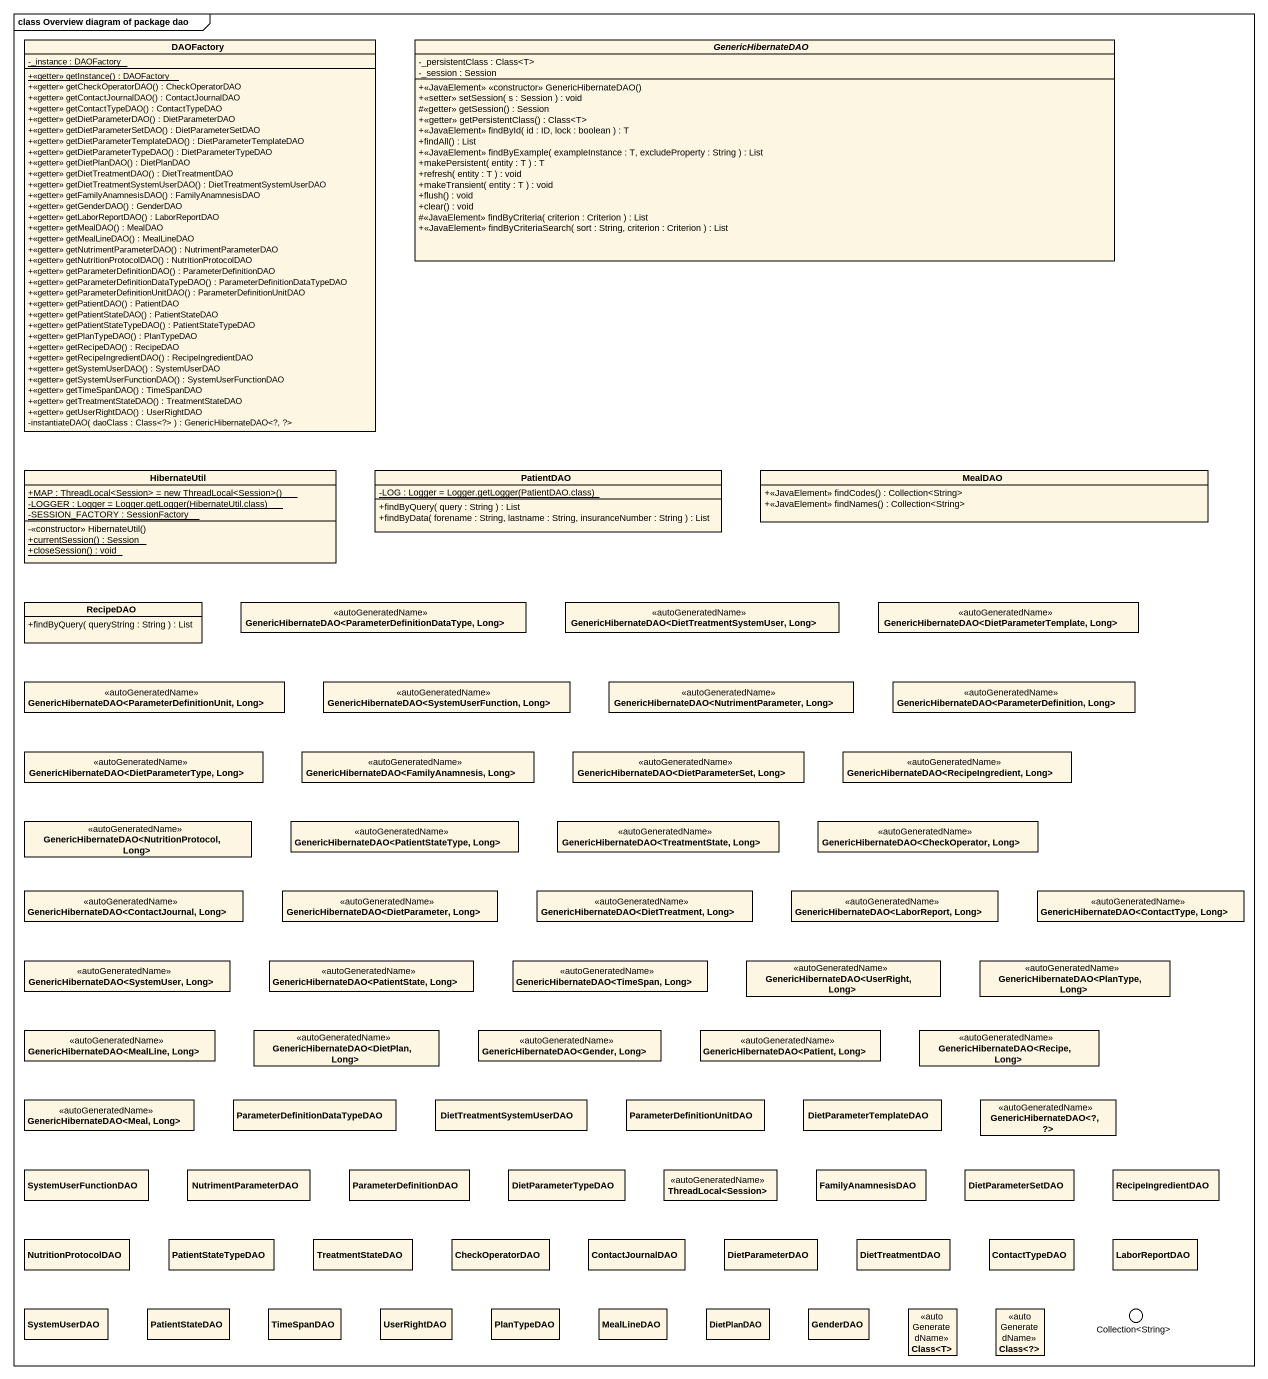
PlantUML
@startuml
mainframe class Overview diagram of package dao
allowmixing
hide circle
hide empty members
skinparam classAttributeIconSize 0
class DAOFactory {
  {static} -_instance : DAOFactory
  {static} +<<getter>> getInstance() : DAOFactory
  +<<getter>> getCheckOperatorDAO() : CheckOperatorDAO
  +<<getter>> getContactJournalDAO() : ContactJournalDAO
  +<<getter>> getContactTypeDAO() : ContactTypeDAO
  +<<getter>> getDietParameterDAO() : DietParameterDAO
  +<<getter>> getDietParameterSetDAO() : DietParameterSetDAO
  +<<getter>> getDietParameterTemplateDAO() : DietParameterTemplateDAO
  +<<getter>> getDietParameterTypeDAO() : DietParameterTypeDAO
  +<<getter>> getDietPlanDAO() : DietPlanDAO
  +<<getter>> getDietTreatmentDAO() : DietTreatmentDAO
  +<<getter>> getDietTreatmentSystemUserDAO() : DietTreatmentSystemUserDAO
  +<<getter>> getFamilyAnamnesisDAO() : FamilyAnamnesisDAO
  +<<getter>> getGenderDAO() : GenderDAO
  +<<getter>> getLaborReportDAO() : LaborReportDAO
  +<<getter>> getMealDAO() : MealDAO
  +<<getter>> getMealLineDAO() : MealLineDAO
  +<<getter>> getNutrimentParameterDAO() : NutrimentParameterDAO
  +<<getter>> getNutritionProtocolDAO() : NutritionProtocolDAO
  +<<getter>> getParameterDefinitionDAO() : ParameterDefinitionDAO
  +<<getter>> getParameterDefinitionDataTypeDAO() : ParameterDefinitionDataTypeDAO
  +<<getter>> getParameterDefinitionUnitDAO() : ParameterDefinitionUnitDAO
  +<<getter>> getPatientDAO() : PatientDAO
  +<<getter>> getPatientStateDAO() : PatientStateDAO
  +<<getter>> getPatientStateTypeDAO() : PatientStateTypeDAO
  +<<getter>> getPlanTypeDAO() : PlanTypeDAO
  +<<getter>> getRecipeDAO() : RecipeDAO
  +<<getter>> getRecipeIngredientDAO() : RecipeIngredientDAO
  +<<getter>> getSystemUserDAO() : SystemUserDAO
  +<<getter>> getSystemUserFunctionDAO() : SystemUserFunctionDAO
  +<<getter>> getTimeSpanDAO() : TimeSpanDAO
  +<<getter>> getTreatmentStateDAO() : TreatmentStateDAO
  +<<getter>> getUserRightDAO() : UserRightDAO
  -instantiateDAO( daoClass : Class<?> ) : GenericHibernateDAO<?, ?>
}
abstract class GenericHibernateDAO {
  -_persistentClass : Class<T>
  -_session : Session
  +<<JavaElement>> <<constructor>> GenericHibernateDAO()
  +<<setter>> setSession( s : Session ) : void
  #<<getter>> getSession() : Session
  +<<getter>> getPersistentClass() : Class<T>
  +<<JavaElement>> findById( id : ID, lock : boolean ) : T
  +findAll() : List
  +<<JavaElement>> findByExample( exampleInstance : T, excludeProperty : String ) : List
  +makePersistent( entity : T ) : T
  +refresh( entity : T ) : void
  +makeTransient( entity : T ) : void
  +flush() : void
  +clear() : void
  #<<JavaElement>> findByCriteria( criterion : Criterion ) : List
  +<<JavaElement>> findByCriteriaSearch( sort : String, criterion : Criterion ) : List
}
class HibernateUtil {
  {static} {field} +MAP : ThreadLocal<Session> = new ThreadLocal<Session>()
  {static} {field} -LOGGER : Logger = Logger.getLogger(HibernateUtil.class)
  {static} -SESSION_FACTORY : SessionFactory
  -<<constructor>> HibernateUtil()
  {static} +currentSession() : Session
  {static} +closeSession() : void
}
class PatientDAO {
  {static} {field} -LOG : Logger = Logger.getLogger(PatientDAO.class)
  +findByQuery( query : String ) : List
  +findByData( forename : String, lastname : String, insuranceNumber : String ) : List
}
class MealDAO {
  +<<JavaElement>> findCodes() : Collection<String>
  +<<JavaElement>> findNames() : Collection<String>
}
class RecipeDAO {
  +findByQuery( queryString : String ) : List
}
class "GenericHibernateDAO<ParameterDefinitionDataType, Long>" as GenericHibernateDAO_2 <<autoGeneratedName>>
class "GenericHibernateDAO<DietTreatmentSystemUser, Long>" as GenericHibernateDAO_3 <<autoGeneratedName>>
class "GenericHibernateDAO<DietParameterTemplate, Long>" as GenericHibernateDAO_4 <<autoGeneratedName>>
class "GenericHibernateDAO<ParameterDefinitionUnit, Long>" as GenericHibernateDAO_5 <<autoGeneratedName>>
class "GenericHibernateDAO<SystemUserFunction, Long>" as GenericHibernateDAO_6 <<autoGeneratedName>>
class "GenericHibernateDAO<NutrimentParameter, Long>" as GenericHibernateDAO_7 <<autoGeneratedName>>
class "GenericHibernateDAO<ParameterDefinition, Long>" as GenericHibernateDAO_8 <<autoGeneratedName>>
class "GenericHibernateDAO<DietParameterType, Long>" as GenericHibernateDAO_9 <<autoGeneratedName>>
class "GenericHibernateDAO<FamilyAnamnesis, Long>" as GenericHibernateDAO_10 <<autoGeneratedName>>
class "GenericHibernateDAO<DietParameterSet, Long>" as GenericHibernateDAO_11 <<autoGeneratedName>>
class "GenericHibernateDAO<RecipeIngredient, Long>" as GenericHibernateDAO_12 <<autoGeneratedName>>
class "GenericHibernateDAO<NutritionProtocol, Long>" as GenericHibernateDAO_13 <<autoGeneratedName>>
class "GenericHibernateDAO<PatientStateType, Long>" as GenericHibernateDAO_14 <<autoGeneratedName>>
class "GenericHibernateDAO<TreatmentState, Long>" as GenericHibernateDAO_15 <<autoGeneratedName>>
class "GenericHibernateDAO<CheckOperator, Long>" as GenericHibernateDAO_16 <<autoGeneratedName>>
class "GenericHibernateDAO<ContactJournal, Long>" as GenericHibernateDAO_17 <<autoGeneratedName>>
class "GenericHibernateDAO<DietParameter, Long>" as GenericHibernateDAO_18 <<autoGeneratedName>>
class "GenericHibernateDAO<DietTreatment, Long>" as GenericHibernateDAO_19 <<autoGeneratedName>>
class "GenericHibernateDAO<LaborReport, Long>" as GenericHibernateDAO_20 <<autoGeneratedName>>
class "GenericHibernateDAO<ContactType, Long>" as GenericHibernateDAO_21 <<autoGeneratedName>>
class "GenericHibernateDAO<SystemUser, Long>" as GenericHibernateDAO_22 <<autoGeneratedName>>
class "GenericHibernateDAO<PatientState, Long>" as GenericHibernateDAO_23 <<autoGeneratedName>>
class "GenericHibernateDAO<TimeSpan, Long>" as GenericHibernateDAO_24 <<autoGeneratedName>>
class "GenericHibernateDAO<UserRight, Long>" as GenericHibernateDAO_25 <<autoGeneratedName>>
class "GenericHibernateDAO<PlanType, Long>" as GenericHibernateDAO_26 <<autoGeneratedName>>
class "GenericHibernateDAO<MealLine, Long>" as GenericHibernateDAO_27 <<autoGeneratedName>>
class "GenericHibernateDAO<DietPlan, Long>" as GenericHibernateDAO_28 <<autoGeneratedName>>
class "GenericHibernateDAO<Gender, Long>" as GenericHibernateDAO_Gender <<autoGeneratedName>>
class "GenericHibernateDAO<Patient, Long>" as GenericHibernateDAO_Patient <<autoGeneratedName>>
class "GenericHibernateDAO<Recipe, Long>" as GenericHibernateDAO_Recipe <<autoGeneratedName>>
class "GenericHibernateDAO<Meal, Long>" as GenericHibernateDAO_Meal <<autoGeneratedName>>
class "ParameterDefinitionDataTypeDAO" as ParameterDefinitionDataTypeD
class DietTreatmentSystemUserDAO
class ParameterDefinitionUnitDAO
class DietParameterTemplateDAO
class "GenericHibernateDAO<?, ?>" as GenericHibernateDAO_29 <<autoGeneratedName>>
class SystemUserFunctionDAO
class NutrimentParameterDAO
class ParameterDefinitionDAO
class DietParameterTypeDAO
class "ThreadLocal<Session>" as ThreadLocal_Session <<autoGeneratedName>>
class FamilyAnamnesisDAO
class DietParameterSetDAO
class RecipeIngredientDAO
class NutritionProtocolDAO
class PatientStateTypeDAO
class TreatmentStateDAO
class CheckOperatorDAO
class ContactJournalDAO
class DietParameterDAO
class DietTreatmentDAO
class ContactTypeDAO
class LaborReportDAO
class SystemUserDAO
class PatientStateDAO
class TimeSpanDAO
class UserRightDAO
class PlanTypeDAO
class MealLineDAO
class DietPlanDAO
class GenderDAO
class "Class<T>" as Class_T <<autoGeneratedName>>
class "Class<?>" as Class_ <<autoGeneratedName>>
() "Collection<String>" as Collection_String
@enduml
